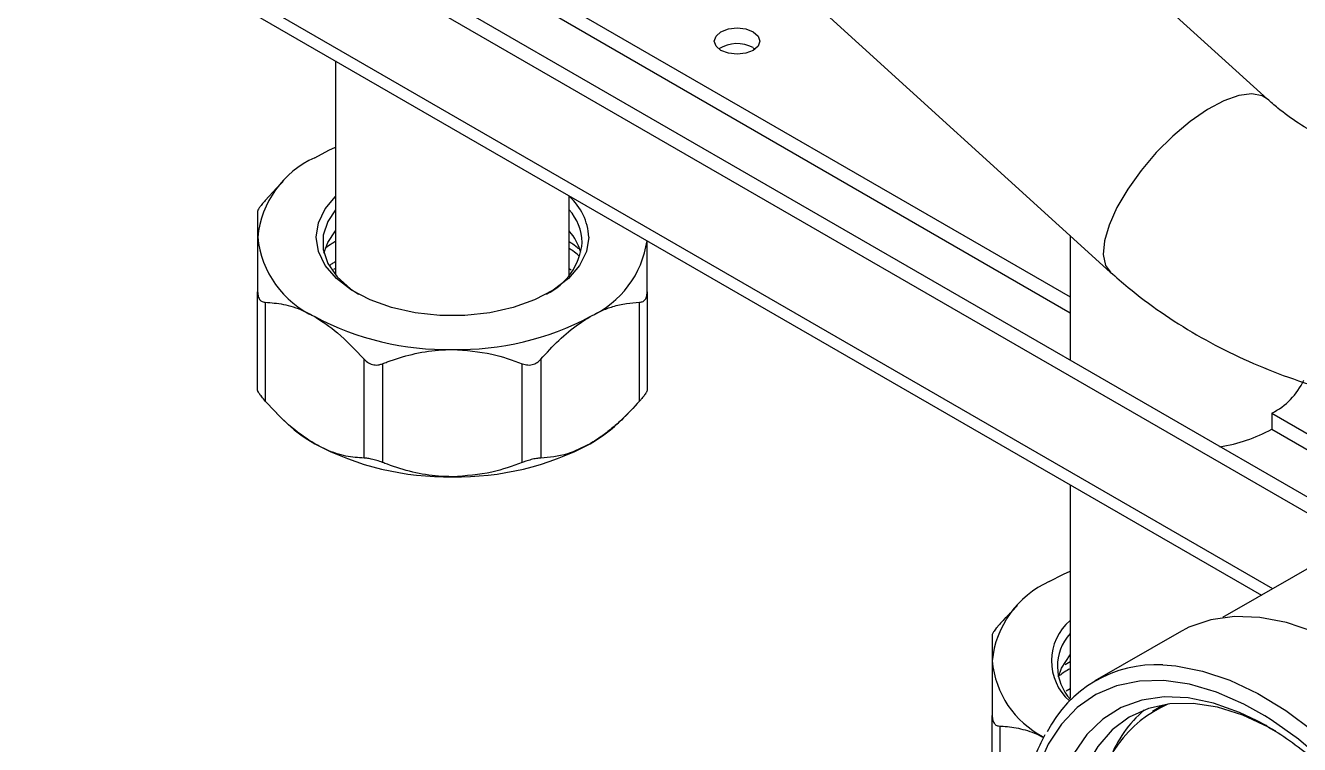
# Model space of a CAD drawing. Extents: x 150 to 4150, y 50 to 2920.
# Drawn here: x 3174.7 to 3420, y 1008.9 to 1147.4 of the extents above; entities that cross this region are included whole.
import ezdxf

# ---------------------------------------------------------------- set-up
doc = ezdxf.new("R2010")
doc.units = 0
doc.header["$LTSCALE"] = 10
doc.linetypes.add('SLD-KATı', pattern=[0])
doc.layers.get('0').update_dxf_attribs({"linetype": 'CONTINUOUS'})

msp = doc.modelspace()

# ---------------------------------------------------------------- linework, layer by layer
at = {"color": 7, "linetype": 'SLD-KATı'}
for p, q in [((3413.82, 1133.24), (3333.38, 1206.3)), ((3176.24, 1174.16), (3412.66, 1037.67)), ((3303.13, 1172.99), (3383.56, 1099.93)), ((3273.24, 1154.37), (3375.81, 1095.16)), ((3433.9, 1049.39), (3256.31, 1151.9)), ((3273.24, 1151.31), (3375.81, 1092.1)), ((3430.89, 1048.06), (3253.66, 1150.37)), ((3314.78, 1143.15), (3315.17, 1142.89)), ((3234.39, 1140.59), (3234.39, 1099.34)), ((3223.1, 1116.13), (3220.85, 1113.74)), ((3224.3, 1117.37), (3223.09, 1116.14)), ((3279.39, 1099.34), (3279.39, 1114.61)), ((3375.81, 1106.97), (3375.81, 1082.92)), ((3234.39, 1100.64), (3234.02, 1100.42)), ((3279.77, 1100.32), (3279.39, 1100.57)), ((3219.39, 1077.12), (3219.39, 1096.15)), ((3220.85, 1094.11), (3220.85, 1075.08)), ((3292.92, 1075.08), (3292.92, 1094.11)), ((3294.39, 1096.15), (3294.39, 1077.12)), ((3239.89, 1064.09), (3239.89, 1083.12)), ((3243.43, 1082.27), (3243.43, 1063.24)), ((3270.35, 1063.24), (3270.35, 1082.27)), ((3273.89, 1083.12), (3273.89, 1064.09)), ((3223.01, 1072.76), (3224.3, 1071.45)), ((3289.47, 1071.45), (3290.72, 1072.71)), ((3414.66, 1072.73), (3484.2, 1032.59)), ((3414.66, 1072.73), (3414.66, 1069.67)), ((3414.66, 1069.67), (3448.23, 1050.29)), ((3375.81, 1058.95), (3375.81, 1017.87)), ((3430.02, 1047.69), (3405.19, 1033.36)), ((3365.72, 1035.73), (3364.52, 1034.51)), ((3396.79, 1030.53), (3380.61, 1021.19)), ((3375.81, 1024.82), (3374.86, 1024.25)), ((3375.81, 1019.63), (3375.05, 1019.18)), ((3393.26, 1016.23), (3391.67, 1015.31)), ((3360.81, 995.48), (3360.81, 1014.51)), ((3362.27, 1012.47), (3362.27, 993.44))]:
    msp.add_line(p, q, dxfattribs=at)
at = {"color": 8, "linetype": 'SLD-KATı'}
msp.add_line((3414.86, 1038.94), (3174.69, 1177.59), dxfattribs=at)
at = {"color": 7, "linetype": 'SLD-KATı', "flags": 128}
for points in [[(3314.78, 1146.21), (3315.73, 1145.39), (3316.06, 1144.42), (3315.73, 1143.46), (3314.78, 1142.64), (3313.36, 1142.09), (3311.69, 1141.9), (3310.02, 1142.09), (3308.6, 1142.64), (3307.65, 1143.46), (3307.31, 1144.42), (3307.65, 1145.39), (3308.6, 1146.21), (3310.02, 1146.76), (3311.69, 1146.95), (3313.36, 1146.76), (3314.78, 1146.21)], [(3230.37, 1121.96), (3233.1, 1123.39), (3234.39, 1123.97)], [(3283.14, 1106.66), (3282.69, 1103.87), (3281.37, 1101.18), (3279.21, 1098.68), (3276.29, 1096.45), (3272.71, 1094.56), (3268.59, 1093.09), (3264.07, 1092.08), (3259.31, 1091.57), (3254.47, 1091.57), (3249.71, 1092.08), (3245.19, 1093.09), (3241.07, 1094.56), (3237.49, 1096.45), (3234.57, 1098.68), (3232.41, 1101.18), (3231.09, 1103.87), (3230.64, 1106.66), (3231.09, 1109.44), (3232.41, 1112.13), (3234.39, 1114.46)], [(3234.39, 1111.93), (3232.9, 1109.7), (3232, 1107.01), (3232, 1104.26), (3232.9, 1101.57), (3234.67, 1099.02), (3237.24, 1096.71), (3238.78, 1095.69)], [(3232.14, 1103.59), (3232.9, 1105.62), (3234.39, 1107.84)], [(3371.79, 1040.32), (3374.52, 1041.75), (3375.81, 1042.33)], [(3462.41, 916.86), (3464.34, 918.12), (3467.68, 921.09), (3470.5, 924.77), (3472.77, 929.12), (3474.45, 934.06), (3475.53, 939.55), (3475.99, 945.49), (3475.82, 951.82), (3475.02, 958.44), (3473.61, 965.27), (3471.61, 972.21), (3469.04, 979.18), (3465.93, 986.06), (3462.33, 992.79), (3458.29, 999.25), (3453.86, 1005.37), (3449.11, 1011.06), (3444.09, 1016.24), (3438.87, 1020.85), (3433.53, 1024.82), (3428.14, 1028.1), (3422.76, 1030.65), (3417.48, 1032.42), (3412.36, 1033.4), (3407.48, 1033.57), (3402.89, 1032.94), (3398.67, 1031.5), (3396.79, 1030.53)], [(3373.56, 1021.95), (3374.16, 1023.65), (3375.81, 1026.2)], [(3415.46, 1011.46), (3414.02, 1012.27), (3409.05, 1014.56), (3404.18, 1016.09), (3399.49, 1016.82), (3395.05, 1016.74), (3390.93, 1015.85), (3387.2, 1014.17), (3383.91, 1011.72), (3381.13, 1008.55), (3378.88, 1004.69), (3377.21, 1000.22), (3376.14, 995.2), (3375.7, 989.71)], [(3393.26, 1016.23), (3393.55, 1016.39), (3393.9, 1016.58)], [(3413.74, 1012.46), (3413.56, 1012.56), (3411.72, 1013.57)], [(3456.69, 940.52), (3456.57, 942.58), (3455.77, 949.09), (3454.36, 955.81), (3452.35, 962.63), (3449.78, 969.46), (3446.68, 976.22), (3443.09, 982.79), (3439.06, 989.1), (3434.66, 995.04), (3429.94, 1000.55), (3424.96, 1005.53), (3419.81, 1009.93), (3414.55, 1013.67), (3413.32, 1014.44)]]:
    msp.add_lwpolyline(points, dxfattribs=at)
at = {"color": 8, "linetype": 'SLD-KATı', "flags": 128}
for points in [[(3413.8, 1133.26), (3412.83, 1133.88), (3410.83, 1134.29), (3408.33, 1133.97), (3405.43, 1132.93), (3402.26, 1131.23), (3398.95, 1128.93), (3395.62, 1126.13), (3392.42, 1122.93), (3389.47, 1119.47), (3386.91, 1115.9), (3384.82, 1112.35), (3383.31, 1108.98), (3382.42, 1105.92), (3382.2, 1103.29), (3382.65, 1101.21), (3383.57, 1099.93)], [(3393.69, 1024.25), (3396.18, 1024.06), (3401.3, 1023.08), (3406.58, 1021.31), (3411.96, 1018.76), (3417.35, 1015.48), (3422.69, 1011.51), (3427.91, 1006.9), (3432.93, 1001.72), (3437.68, 996.03), (3442.11, 989.91), (3446.15, 983.44), (3449.75, 976.72), (3452.85, 969.83), (3455.43, 962.87), (3457.43, 955.93), (3458.84, 949.1), (3459.64, 942.48), (3459.81, 936.15)], [(3413.32, 1014.44), (3409.25, 1016.71), (3403.99, 1019.01), (3398.84, 1020.52), (3393.88, 1021.24), (3389.17, 1021.15), (3384.78, 1020.25), (3380.78, 1018.55), (3377.21, 1016.08), (3374.14, 1012.87), (3371.59, 1008.97), (3369.61, 1004.44), (3368.23, 999.33), (3367.47, 993.71), (3367.33, 987.68), (3367.81, 981.3), (3368.92, 974.68), (3370.63, 967.9), (3372.92, 961.06), (3375.77, 954.25), (3379.12, 947.58), (3382.93, 941.13), (3387.15, 934.99), (3391.72, 929.26), (3396.58, 924), (3401.65, 919.3), (3406.87, 915.23), (3412.16, 911.83), (3417.45, 909.16), (3422.67, 907.25), (3427.73, 906.13), (3432.57, 905.82), (3437.13, 906.31), (3441.33, 907.62), (3445.12, 909.7), (3448.45, 912.55), (3451.26, 916.1), (3453.53, 920.33), (3455.21, 925.16), (3456.29, 930.53), (3456.74, 936.37), (3456.74, 936.37)], [(3411.72, 1013.57), (3408.46, 1015.11), (3403.45, 1016.9), (3398.58, 1017.9), (3393.95, 1018.08), (3389.62, 1017.46), (3385.65, 1016.03), (3382.11, 1013.82), (3379.05, 1010.87), (3376.51, 1007.21), (3374.54, 1002.91), (3373.16, 998.02), (3372.4, 992.63), (3372.26, 986.81), (3372.75, 980.65), (3373.87, 974.25), (3375.59, 967.7), (3377.88, 961.1), (3380.72, 954.56), (3384.06, 948.17), (3387.85, 942.02), (3392.04, 936.22), (3396.55, 930.85), (3401.32, 925.98), (3406.28, 921.7), (3411.35, 918.07), (3416.46, 915.15), (3421.53, 912.97), (3426.48, 911.58), (3431.24, 910.99), (3435.73, 911.21), (3439.88, 912.23), (3443.65, 914.06), (3446.95, 916.64), (3449.76, 919.96), (3452.02, 923.94), (3453.7, 928.55), (3454.77, 933.7), (3455.22, 939.31), (3455.22, 939.31)]]:
    msp.add_lwpolyline(points, dxfattribs=at)
at = {"color": 7, "linetype": 'SLD-KATı'}
for centre, radius, start, end in [((3311.71, 1137.52), 6.42, 61.3824, 123.0588), ((3238.16, 1104.78), 18.86, 114.3747, 174.3052), ((3272.18, 1106.2), 10.97, 2.4048, 48.9179), ((3271.86, 1105.29), 10.04, 1.962, 41.3841), ((3238.16, 1108.53), 18.86, 185.6948, 245.6253), ((3271.36, 1100.87), 10.63, 15.4823, 40.9753), ((3269.61, 1106.78), 12.33, 295.9173, 354.6843), ((3275.44, 1108.75), 19.14, 294.6117, 351.6316), ((3255.81, 1139.11), 54.11, 241.9598, 271.1441), ((3257.97, 1139.11), 54.11, 268.8559, 298.0402), ((3408.41, 1084.94), 13.71, 297.1461, 334.7675), ((3244.28, 1091.54), 28.33, 225.1569, 240.5962), ((3269.49, 1091.54), 28.33, 299.4038, 314.8431), ((3400.07, 1096.23), 30.3, 278.696, 298.7969), ((3255.81, 1114.61), 54.11, 241.9598, 271.1441), ((3257.97, 1114.61), 54.11, 268.8559, 298.0402), ((3379.58, 1023.14), 18.86, 114.3747, 174.3052), ((3382.52, 1025.02), 10.29, 130.6941, 228.3848), ((3382.74, 1023.99), 9.36, 137.7534, 223.2548), ((3379.13, 1026.73), 18.4, 185.3457, 242.5024), ((3392.41, 1000.75), 23.53, 86.8918, 153.2458), ((3403.65, 995.67), 22.86, 113.1854, 175.395), ((3404.9, 998.12), 22.87, 130.2946, 159.5529)]:
    msp.add_arc(centre, radius, start, end, dxfattribs=at)
for points, knots in [([(3474.12, 1123), (3473.64, 1122.74), (3472.18, 1121.93), (3469.25, 1120.7), (3465.17, 1119.5), (3460.61, 1118.68), (3455.68, 1118.29), (3450.47, 1118.37), (3445.09, 1118.93), (3439.66, 1119.99), (3434.3, 1121.52), (3429.11, 1123.49), (3424.22, 1125.86), (3419.74, 1128.55), (3416.3, 1131.06), (3414.47, 1132.67), (3413.82, 1133.24)], [0, 0, 0, 0, 0.036886, 0.114079, 0.190547, 0.266726, 0.342961, 0.419449, 0.496242, 0.573285, 0.650462, 0.727627, 0.804579, 0.881183, 0.957353, 1, 1, 1, 1]), ([(3220.85, 1113.74), (3220.62, 1113.46), (3220.15, 1112.92), (3219.65, 1112.25), (3219.42, 1111.86), (3219.4, 1111.74), (3219.39, 1111.69)], [0, 0, 0, 0, 0.2806938, 0.5628322, 0.8257499, 1, 1, 1, 1]), ([(3219.39, 1111.69), (3219.39, 1111.64), (3219.39, 1111.28), (3219.39, 1110.32), (3219.39, 1108.6), (3219.39, 1107.15), (3219.39, 1106.66)], [0, 0, 0, 0, 0.073265, 0.436543, 0.808871, 1, 1, 1, 1]), ([(3219.39, 1106.66), (3219.39, 1105), (3219.39, 1101.98), (3219.39, 1097.96), (3219.39, 1096.15)], [0, 0, 0, 0, 0.5510095, 1, 1, 1, 1]), ([(3234.39, 1105.82), (3234.16, 1105.69), (3233.44, 1105.28), (3232.81, 1104.83), (3232.39, 1104.52)], [0, 0, 0, 0, 0.3193927, 1, 1, 1, 1]), ([(3281.17, 1104.42), (3280.82, 1104.72), (3280.27, 1105.19), (3279.62, 1105.6), (3279.39, 1105.75)], [0, 0, 0, 0, 0.644749, 1, 1, 1, 1]), ([(3281.24, 1103.07), (3280.87, 1103.39), (3280.3, 1103.87), (3279.62, 1104.31), (3279.39, 1104.46)], [0, 0, 0, 0, 0.65973, 1, 1, 1, 1]), ([(3294.39, 1096.15), (3294.39, 1097.05), (3294.39, 1098.86), (3294.39, 1101.57), (3294.39, 1104.02), (3294.39, 1105.38), (3294.39, 1105.95)], [0, 0, 0, 0, 0.242746, 0.487213, 0.78381, 1, 1, 1, 1]), ([(3234.39, 1101.93), (3234.16, 1101.8), (3233.79, 1101.6), (3233.47, 1101.38), (3233.35, 1101.29)], [0, 0, 0, 0, 0.6356412, 1, 1, 1, 1]), ([(3383.56, 1099.93), (3384.69, 1098.94), (3387.79, 1096.21), (3393.28, 1092.1), (3400.11, 1087.76), (3407.34, 1083.95), (3414.9, 1080.67), (3422.72, 1077.96), (3430.73, 1075.84), (3438.87, 1074.34), (3447.06, 1073.47), (3455.24, 1073.24), (3463.33, 1073.67), (3471.26, 1074.77), (3478.96, 1076.54), (3486.32, 1078.99), (3492.18, 1081.56), (3495.5, 1083.41), (3496.62, 1084.03)], [0, 0, 0, 0, 0.037803, 0.103706, 0.169634, 0.235613, 0.301614, 0.367644, 0.433726, 0.499893, 0.566173, 0.632599, 0.699187, 0.765926, 0.832742, 0.899497, 0.966004, 1, 1, 1, 1]), ([(3219.39, 1096.15), (3219.41, 1095.83), (3219.45, 1095.18), (3219.83, 1094.49), (3220.34, 1094.16), (3220.71, 1094.12), (3220.85, 1094.11)], [0, 0, 0, 0, 0.2806938, 0.5628322, 0.8257499, 1, 1, 1, 1]), ([(3220.85, 1094.11), (3222.01, 1094.03), (3224.35, 1093.86), (3227.6, 1092.83), (3229.63, 1091.74), (3230.37, 1091.35)], [0, 0, 0, 0, 0.382411, 0.774653, 1, 1, 1, 1]), ([(3283.41, 1091.35), (3284.13, 1091.74), (3285.6, 1092.53), (3287.94, 1093.38), (3290.41, 1093.97), (3292.08, 1094.06), (3292.92, 1094.11)], [0, 0, 0, 0, 0.220853, 0.444668, 0.720511, 1, 1, 1, 1]), ([(3292.92, 1094.11), (3293.16, 1094.14), (3293.63, 1094.21), (3294.13, 1094.74), (3294.36, 1095.44), (3294.38, 1095.95), (3294.39, 1096.15)], [0, 0, 0, 0, 0.280694, 0.562832, 0.82575, 1, 1, 1, 1]), ([(3230.37, 1091.35), (3231.84, 1090.39), (3235.15, 1088.23), (3238.2, 1084.94), (3239.89, 1083.12)], [0, 0, 0, 0, 0.444644, 1, 1, 1, 1]), ([(3273.89, 1083.12), (3275.04, 1084.37), (3277.38, 1086.9), (3280.63, 1089.63), (3282.66, 1090.89), (3283.41, 1091.35)], [0, 0, 0, 0, 0.382411, 0.774653, 1, 1, 1, 1]), ([(3243.43, 1082.27), (3243.74, 1082.39), (3245.57, 1083.1), (3249.11, 1084.19), (3253.37, 1084.92), (3256, 1084.99), (3256.89, 1085.01)], [0, 0, 0, 0, 0.073265, 0.436543, 0.808871, 1, 1, 1, 1]), ([(3256.89, 1085.01), (3259.47, 1084.84), (3264.15, 1084.52), (3268.43, 1082.97), (3270.35, 1082.27)], [0, 0, 0, 0, 0.55101, 1, 1, 1, 1]), ([(3239.89, 1083.12), (3240.16, 1082.86), (3240.69, 1082.35), (3241.72, 1082), (3242.67, 1082.02), (3243.21, 1082.2), (3243.43, 1082.27)], [0, 0, 0, 0, 0.280694, 0.562832, 0.82575, 1, 1, 1, 1]), ([(3270.35, 1082.27), (3270.7, 1082.17), (3271.41, 1081.95), (3272.5, 1082.1), (3273.33, 1082.55), (3273.73, 1082.96), (3273.89, 1083.12)], [0, 0, 0, 0, 0.2806938, 0.5628322, 0.8257499, 1, 1, 1, 1]), ([(3220.85, 1075.08), (3220.62, 1075.35), (3220.15, 1075.9), (3219.65, 1076.56), (3219.42, 1076.96), (3219.4, 1077.07), (3219.39, 1077.12)], [0, 0, 0, 0, 0.2806938, 0.5628322, 0.8257499, 1, 1, 1, 1]), ([(3294.39, 1077.12), (3294.37, 1077.04), (3294.33, 1076.87), (3293.95, 1076.31), (3293.44, 1075.67), (3293.07, 1075.25), (3292.92, 1075.08)], [0, 0, 0, 0, 0.2806938, 0.5628322, 0.8257499, 1, 1, 1, 1]), ([(3230.37, 1066.85), (3228.9, 1067.81), (3225.59, 1069.97), (3222.55, 1073.26), (3220.85, 1075.08)], [0, 0, 0, 0, 0.444644, 1, 1, 1, 1]), ([(3292.92, 1075.08), (3291.77, 1073.82), (3290.02, 1071.93), (3287.55, 1069.74), (3285.54, 1068.17), (3284.15, 1067.31), (3283.41, 1066.85)], [0, 0, 0, 0, 0.382246, 0.577663, 0.77475, 1, 1, 1, 1]), ([(3239.89, 1064.09), (3238.74, 1064.17), (3236.4, 1064.34), (3233.15, 1065.37), (3231.12, 1066.46), (3230.37, 1066.85)], [0, 0, 0, 0, 0.382411, 0.774653, 1, 1, 1, 1]), ([(3283.41, 1066.85), (3281.94, 1066.12), (3278.63, 1064.46), (3275.58, 1064.22), (3273.89, 1064.09)], [0, 0, 0, 0, 0.444644, 1, 1, 1, 1]), ([(3243.43, 1063.24), (3243.07, 1063.38), (3242.36, 1063.64), (3241.28, 1063.92), (3240.45, 1064.06), (3240.05, 1064.08), (3239.89, 1064.09)], [0, 0, 0, 0, 0.2806938, 0.5628322, 0.8257499, 1, 1, 1, 1]), ([(3256.89, 1060.51), (3256, 1060.53), (3253.42, 1060.6), (3249.16, 1061.32), (3245.62, 1062.4), (3243.74, 1063.13), (3243.43, 1063.24)], [0, 0, 0, 0, 0.191127, 0.553705, 0.926736, 1, 1, 1, 1]), ([(3270.35, 1063.24), (3268.43, 1062.55), (3264.15, 1061), (3259.47, 1060.68), (3256.89, 1060.51)], [0, 0, 0, 0, 0.44899, 1, 1, 1, 1]), ([(3273.89, 1064.09), (3273.62, 1064.07), (3273.09, 1064.04), (3272.06, 1063.82), (3271.11, 1063.53), (3270.57, 1063.33), (3270.35, 1063.24)], [0, 0, 0, 0, 0.280694, 0.562832, 0.82575, 1, 1, 1, 1]), ([(3364.6, 1034.51), (3364.04, 1033.96), (3363.24, 1033.19), (3362.49, 1032.34), (3362.27, 1032.09)], [0, 0, 0, 0, 0.710893, 1, 1, 1, 1]), ([(3362.27, 1032.09), (3362.04, 1031.82), (3361.57, 1031.28), (3361.07, 1030.61), (3360.84, 1030.22), (3360.82, 1030.1), (3360.81, 1030.05)], [0, 0, 0, 0, 0.280694, 0.562832, 0.82575, 1, 1, 1, 1]), ([(3360.81, 1030.05), (3360.81, 1029.69), (3360.81, 1028.97), (3360.81, 1027.16), (3360.81, 1025.59), (3360.81, 1025.02)], [0, 0, 0, 0, 0.382411, 0.774653, 1, 1, 1, 1]), ([(3360.81, 1025.02), (3360.81, 1024.39), (3360.81, 1023.14), (3360.81, 1020.73), (3360.81, 1017.87), (3360.81, 1015.63), (3360.81, 1014.51)], [0, 0, 0, 0, 0.220853, 0.444668, 0.720511, 1, 1, 1, 1]), ([(3375.81, 1023.52), (3375.43, 1023.31), (3374.7, 1022.89), (3374.08, 1022.43), (3373.78, 1022.21)], [0, 0, 0, 0, 0.518506, 1, 1, 1, 1]), ([(3360.81, 1014.51), (3360.83, 1014.19), (3360.87, 1013.54), (3361.25, 1012.85), (3361.76, 1012.52), (3362.13, 1012.48), (3362.27, 1012.47)], [0, 0, 0, 0, 0.280694, 0.562832, 0.82575, 1, 1, 1, 1]), ([(3411.84, 1013.45), (3412.99, 1012.84), (3415.59, 1011.45), (3419.74, 1008.55), (3424.19, 1004.92), (3428.58, 1000.72), (3432.82, 996.04), (3436.85, 990.92), (3440.61, 985.45), (3444.03, 979.7), (3447.06, 973.75), (3449.66, 967.7), (3451.79, 961.65), (3453.43, 955.68), (3454.56, 949.9), (3455.19, 944.5), (3455.2, 941.24), (3455.21, 939.69)], [0, 0, 0, 0, 0.053347, 0.120624, 0.188131, 0.255927, 0.323998, 0.392295, 0.460755, 0.529308, 0.59788, 0.666378, 0.734723, 0.802841, 0.870665, 0.938138, 1, 1, 1, 1]), ([(3362.27, 1012.47), (3362.49, 1012.46), (3363.79, 1012.42), (3366.3, 1012.05), (3368.95, 1011.21), (3370.44, 1010.41), (3370.7, 1010.27)], [0, 0, 0, 0, 0.082352, 0.490685, 0.909191, 1, 1, 1, 1]), ([(3370.96, 1010.79), (3370.42, 1009.75), (3369.15, 1007.29), (3367.78, 1002.82), (3366.77, 997.54), (3366.35, 991.83), (3366.5, 985.79), (3367.21, 979.49), (3368.48, 973.02), (3370.3, 966.45), (3372.62, 959.85), (3375.44, 953.31), (3378.7, 946.91), (3382.38, 940.71), (3386.43, 934.79), (3390.8, 929.22), (3395.45, 924.08), (3400.31, 919.41), (3405.33, 915.28), (3410.46, 911.74), (3415.64, 908.83), (3420.81, 906.59), (3425.89, 905.1), (3429.69, 904.37), (3431.71, 904.38), (3432.14, 904.38)], [0, 0, 0, 0, 0.033261, 0.078254, 0.123525, 0.168959, 0.214463, 0.259969, 0.30545, 0.3509, 0.396321, 0.441719, 0.487104, 0.532484, 0.577869, 0.623266, 0.668685, 0.714136, 0.759629, 0.80517, 0.85076, 0.896388, 0.94201, 0.987544, 1, 1, 1, 1])]:
    msp.add_open_spline(points, degree=3, knots=knots, dxfattribs=at)

doc.saveas('drawing.dxf')
